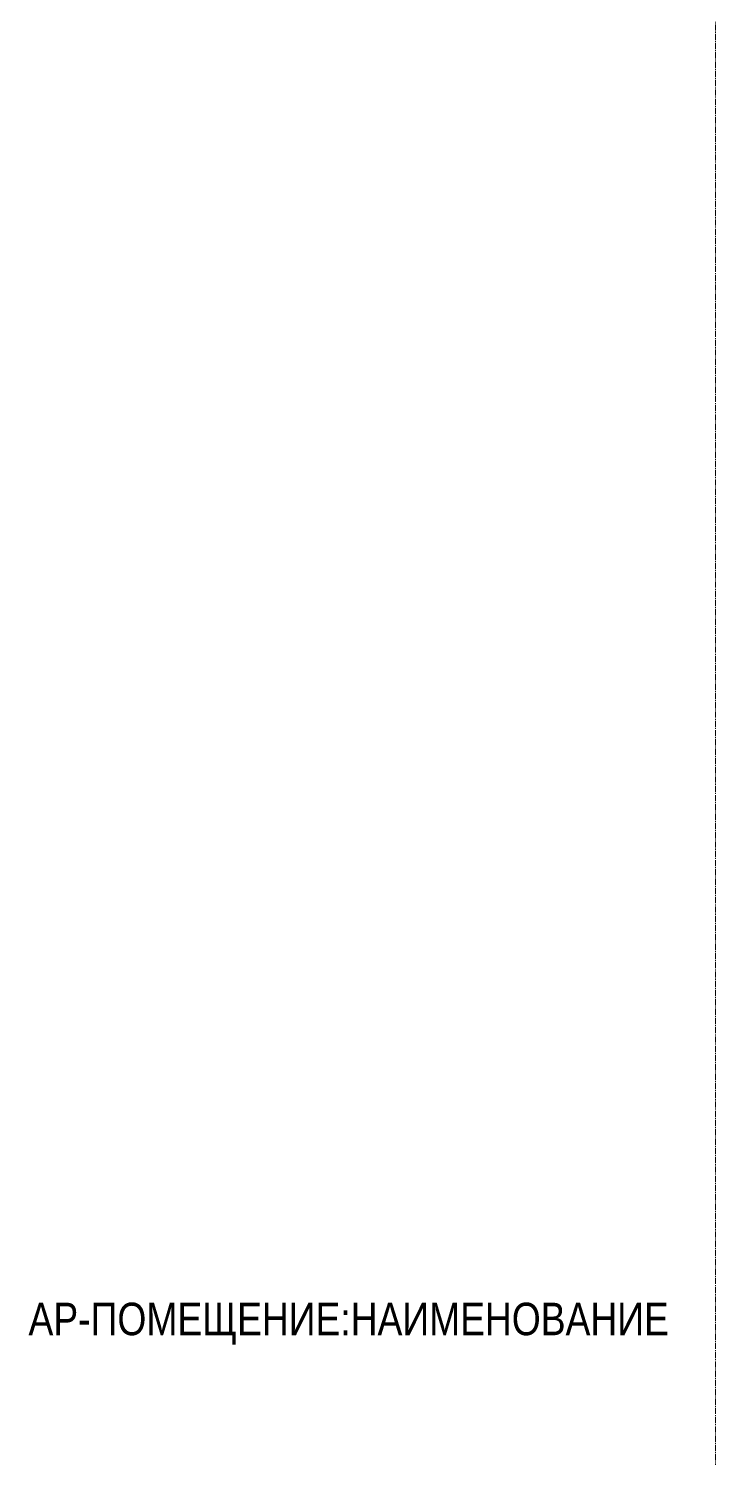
# Model space of a CAD drawing. Header units: millimetres. Extents: x 470010 to 1231400, y -134005 to 421770.
# Drawn here: x 808609 to 810723, y 159316 to 163713 of the extents above; entities that cross this region are included whole.
import ezdxf
from ezdxf.enums import TextEntityAlignment as Align

# ---------------------------------------------------------------- set-up
doc = ezdxf.new("R2010")
doc.units = ezdxf.units.MM
doc.linetypes.add('CENTER2', pattern=[28.575, 19.05, -3.175, 3.175, -3.175])
doc.layers.get('Defpoints').update_dxf_attribs({"color": 140})
doc.layers.add('РД_Оси_100', color=7, linetype='Continuous', lineweight=0, true_color=0x525252)
doc.styles.add('style1', font='ARIALN.TTF')

# ---------------------------------------------------------------- blocks, each defined once
blk = doc.blocks.new('СОШ_2200_АР_ОСИ_М100_28.05.24')
at = {"layer": 'РД_Оси_100', "color": 251, "linetype": 'CENTER2', "true_color": 0x636466}
blk.add_line((4200, -6155), (4200, 139938.679), dxfattribs=at)
blk = doc.blocks.new('A$C9108343f')
at = {"layer": 'РД_Оси_100'}
blk.add_blockref('СОШ_2200_АР_ОСИ_М100_28.05.24', (140804.1, 223079.5), dxfattribs=at)
at = {"layer": 'Defpoints', "color": 18, "true_color": 0x000000, "style": 'style1'}
for p in [(143949.3, 316089.1), (143975, 281639.5), (143890.4, 273244.7), (143840, 264276.8), (143967.8, 254892.4), (12252, 104178.1), (12382.6, 96023.1)]:
    blk.add_attdef('АР-ПОМЕЩЕНИЕ:НАИМЕНОВАНИЕ', text='', height=100, dxfattribs=at).set_placement(p, align=Align.MIDDLE)
at = {"layer": 'Defpoints', "color": 18, "true_color": 0x000000, "style": 'style1', "flags": 8}
for p in [(143951.3, 279099.1), (143848.3, 269251.1), (143875.3, 260094.2), (144049.7, 250824.7), (163419.3, 238153.4), (155897.5, 237966), (183037.2, 237966), (143342.9, 237876.2)]:
    blk.add_attdef('АР-ПОМЕЩЕНИЕ:НАИМЕНОВАНИЕ', text='', height=100, dxfattribs=at).set_placement(p, align=Align.MIDDLE)

msp = doc.modelspace()

# ---------------------------------------------------------------- block references
msp.add_blockref('A$C9108343f', (665718.612, -100366.242))
at = {"layer": 'РД_Оси_100'}
msp.add_blockref('СОШ_2200_АР_ОСИ_М100_28.05.24', (806522.706, 122713.251), dxfattribs=at)

# ---------------------------------------------------------------- texts
at = {"layer": 'Defpoints', "color": 18, "true_color": 0x000000, "style": 'style1', "flags": 8}
msp.add_attdef('АР-ПОМЕЩЕНИЕ:НАИМЕНОВАНИЕ', text='0', height=100, dxfattribs=at).set_placement((809593.947, 159728.006), align=Align.MIDDLE)

doc.saveas('drawing.dxf')
